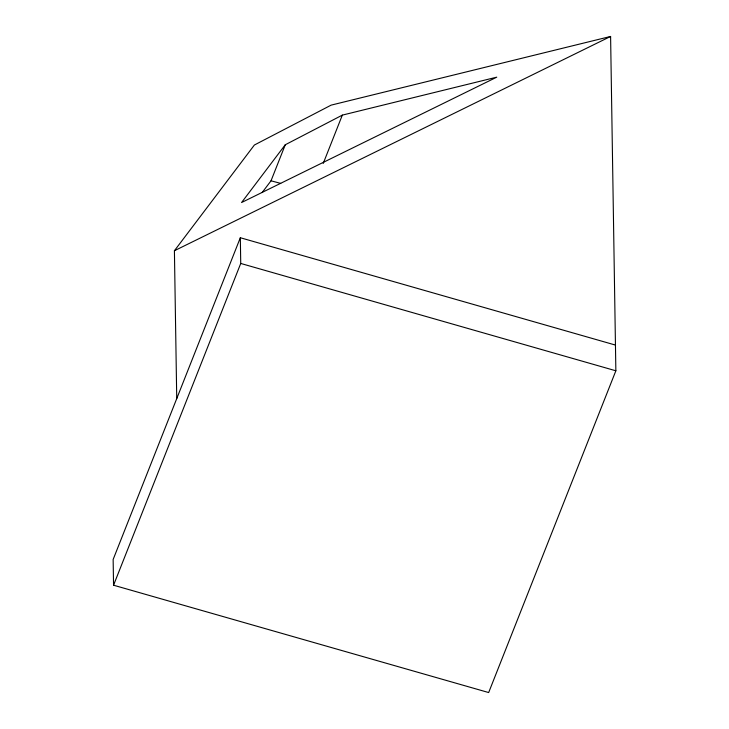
<?xml version="1.0" encoding="UTF-8"?>
<svg xmlns="http://www.w3.org/2000/svg" width="729" height="729" viewBox="0 0 729 729"><rect width="100%" height="100%" fill="white"/><g stroke="black" fill="none" stroke-linecap="round" stroke-linejoin="round"><path stroke-width="1.09" d="M615.449 345.072L240.333 237.736L113.141 559.489L113.551 585.214L488.667 692.55L615.859 370.788L610.601 36.45L331.139 105.131L254.385 145.016L174.413 250.73L176.737 398.608M262.148 192.538L271.024 180.801L285.267 144.77L342.329 115.118L496.759 77.165L241.572 202.525L285.267 144.77M113.551 585.214L240.734 263.451L240.333 237.736M323.229 163.433L342.329 115.118M174.413 250.73L610.601 36.45M271.024 180.801L280.729 183.407M240.734 263.451L615.859 370.788"/></g></svg>
